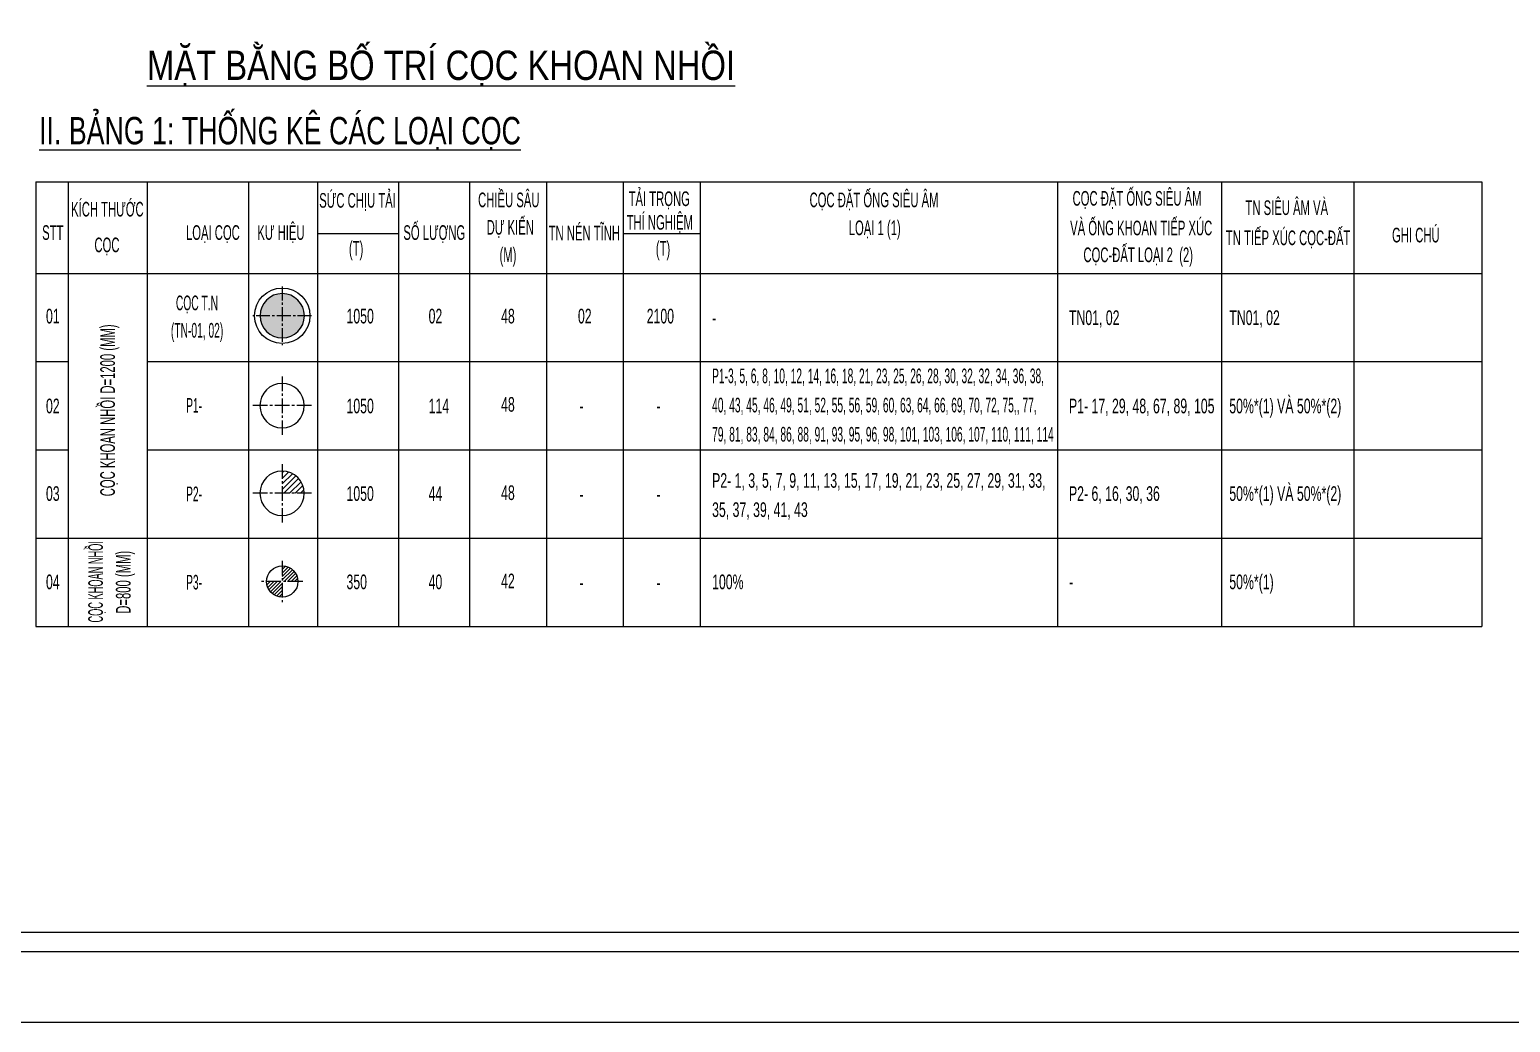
# Model space of a CAD drawing. Extents: x 1722770 to 1861370, y -244656 to -146763.
# Drawn here: x 1775361 to 1813230, y -244656 to -219270 of the extents above; entities that cross this region are included whole.
import ezdxf
from ezdxf.enums import TextEntityAlignment as Align

# ---------------------------------------------------------------- set-up
doc = ezdxf.new("R2010")
doc.units = 0
doc.header["$LTSCALE"] = 1000
doc.header["$MEASUREMENT"] = 0
doc.linetypes.add('CENTER2', pattern=[1.125, 0.75, -0.125, 0.125, -0.125])
doc.linetypes.add('HIDDEN', pattern=[0.375, 0.25, -0.125])
doc.layers.get('0').update_dxf_attribs({"linetype": 'CONTINUOUS'})
doc.layers.get('Defpoints').update_dxf_attribs({"linetype": 'CONTINUOUS'})
for name, color, linetype in [('CDC-KHUNGTEN', 7, 'CONTINUOUS'), ('CDC.01.AXIS', 160, 'CENTER2'), ('CDC.02.DIM', 1, 'CONTINUOUS'), ('CDC.03.BORDER', 3, 'CONTINUOUS'), ('CDC.04.HIDDEN', 8, 'HIDDEN'), ('CDC.06.TEXT', 2, 'CONTINUOUS'), ('CDC.10.HATCH', 9, 'CONTINUOUS'), ('CDC.12.PILE', 7, 'CONTINUOUS')]:
    doc.layers.add(name, color=color, linetype=linetype)
doc.styles.add('ARIAL', font='arial.ttf', dxfattribs={"width": 0.6})

# ---------------------------------------------------------------- blocks, each defined once
blk = doc.blocks.new('B1200')
at = {"layer": 'CDC.01.AXIS', "ltscale": 0.5}
for p, q in [((1944564, 246097), (1944564, 244513)), ((1943772, 245305), (1945356, 245305))]:
    blk.add_line(p, q, dxfattribs=at)
at = {"layer": 'CDC.03.BORDER'}
blk.add_circle((1944564, 245305), 600, dxfattribs=at)
blk = doc.blocks.new('d800')
at = {"layer": 'CDC.10.HATCH'}
h = blk.add_hatch(dxfattribs=at)
h.set_pattern_fill('ANSI31', color=256, scale=500, style=0)
h.paths.add_polyline_path([(1776664, -80984), (1776664, -81384), (1777064, -81384, 0.414214)])
h.paths.add_polyline_path([(1776664, -81384), (1776264, -81384, 0.414214), (1776664, -81784)])
at = {"layer": 'CDC.01.AXIS', "ltscale": 0.5}
for p, q in [((1776664, -80856), (1776664, -81912)), ((1777192, -81384), (1776136, -81384))]:
    blk.add_line(p, q, dxfattribs=at)
at = {"layer": 'CDC.03.BORDER'}
blk.add_circle((1776664, -81384), 400, dxfattribs=at)
blk = doc.blocks.new('KHUNG A1')
at = {"layer": 'CDC-KHUNGTEN'}
blk.add_lwpolyline([(10366.22, 712.17), (10366.22, 1278.17), (9655.22, 1278.17), (9655.22, 712.17)], close=True, dxfattribs=at)
at = {"layer": 'CDC.10.HATCH', "color": 8}
blk.add_lwpolyline([(9652.22, 709.17), (10447.22, 709.17), (10447.22, 1281.17), (9652.22, 1281.17)], close=True, dxfattribs=at)
at = {"layer": 'Defpoints', "color": 1}
blk.add_lwpolyline([(9617.22, 698.17), (9617.22, 1292.17), (10458.22, 1292.17), (10458.22, 698.17), (9617.22, 698.17)], close=True, dxfattribs=at)

msp = doc.modelspace()

# ---------------------------------------------------------------- hatches: boundary and pattern name
at = {"layer": 'CDC.06.TEXT'}
h = msp.add_hatch(dxfattribs=at)
h.set_pattern_fill('ANSI31', color=256, scale=0.9, style=0)
h.set_pattern_definition([(45, (123709.87123, 22648.79927), (-0.0795495128835, 0.0795495128835), [])])
edge = h.paths.add_edge_path()
edge.add_ellipse((1781821.8, -226587.3), major_axis=(-567, 0.2), ratio=1, start_angle=270.01741, end_angle=360.01741)
edge.add_line((1781254.8, -226587.3), (1781821.8, -226587.3))
edge.add_line((1781821.8, -226587.3), (1781821.8, -226020.3))
edge = h.paths.add_edge_path()
edge.add_ellipse((1781821.8, -226587.3), major_axis=(-567, 0.2), ratio=1, start_angle=90.01741, end_angle=180.01741)
edge.add_line((1782388.8, -226587.3), (1781821.8, -226587.3))
edge.add_line((1781821.8, -226587.3), (1781821.8, -227154.3))
edge = h.paths.add_edge_path()
edge.add_line((1781821.8, -226587.3), (1781254.8, -226587.3))
edge.add_ellipse((1781821.8, -226587.3), major_axis=(-567, 0.2), ratio=1, start_angle=0.01741, end_angle=90.01741)
edge.add_line((1781821.8, -227154.3), (1781821.8, -226587.3))
edge = h.paths.add_edge_path()
edge.add_ellipse((1781821.8, -226587.3), major_axis=(-567, 0.2), ratio=1, start_angle=180.01741, end_angle=270.01741)
edge.add_line((1781821.8, -226020.3), (1781821.8, -226587.3))
edge.add_line((1781821.8, -226587.3), (1782388.8, -226587.3))
at = {"layer": 'CDC.10.HATCH'}
h = msp.add_hatch(dxfattribs=at)
h.set_pattern_fill('ANSI31', color=256, scale=800, style=0)
h.set_pattern_definition([(45, (27722.05, -54162.49), (-70.710678, 70.710678), [])])
h.paths.add_polyline_path([(1782383.9, -231127.3), (1782383.8, -231117.7), (1782383.6, -231108.1), (1782383.2, -231098.6), (1782382.6, -231089), (1782381.9, -231079.5), (1782381, -231069.9), (1782379.9, -231060.4), (1782378.7, -231050.9), (1782377.3, -231041.4), (1782375.8, -231032), (1782374.1, -231022.5), (1782372.3, -231013.1), (1782370.3, -231003.8), (1782368.1, -230994.5), (1782365.8, -230985.2), (1782363.3, -230975.9), (1782360.7, -230966.7), (1782357.9, -230957.5), (1782354.9, -230948.4), (1782351.8, -230939.4), (1782348.6, -230930.4), (1782345.2, -230921.4), (1782341.6, -230912.5), (1782337.9, -230903.7), (1782334.1, -230894.9), (1782330.1, -230886.2), (1782325.9, -230877.6), (1782321.7, -230869), (1782317.2, -230860.5), (1782312.6, -230852.1), (1782307.9, -230843.8), (1782303.1, -230835.5), (1782298.1, -230827.4), (1782292.9, -230819.3), (1782287.7, -230811.3), (1782282.3, -230803.4), (1782276.7, -230795.6), (1782271.1, -230787.8), (1782265.3, -230780.2), (1782259.3, -230772.7), (1782253.3, -230765.3), (1782247.1, -230758), (1782240.8, -230750.7), (1782234.4, -230743.6), (1782227.8, -230736.6), (1782221.2, -230729.8), (1782214.4, -230723), (1782207.5, -230716.3), (1782200.5, -230709.8), (1782193.4, -230703.4), (1782186.2, -230697.1), (1782178.9, -230690.9), (1782171.5, -230684.8), (1782164, -230678.9), (1782156.3, -230673.1), (1782148.6, -230667.4), (1782140.8, -230661.9), (1782132.9, -230656.5), (1782124.9, -230651.2), (1782116.8, -230646.1), (1782108.6, -230641.1), (1782100.4, -230636.2), (1782092.1, -230631.5), (1782083.6, -230627), (1782075.2, -230622.5), (1782066.6, -230618.2), (1782058, -230614.1), (1782049.3, -230610.1), (1782040.5, -230606.2), (1782031.7, -230602.5), (1782022.8, -230599), (1782013.8, -230595.6), (1782004.8, -230592.3), (1781995.7, -230589.2), (1781986.6, -230586.3), (1781977.5, -230583.5), (1781968.3, -230580.9), (1781959, -230578.4), (1781949.7, -230576.1), (1781940.4, -230573.9), (1781931, -230571.9), (1781921.6, -230570), (1781912.2, -230568.4), (1781902.7, -230566.8), (1781893.3, -230565.5), (1781883.8, -230564.2), (1781874.3, -230563.2), (1781864.7, -230562.3), (1781855.2, -230561.6), (1781845.6, -230561), (1781836, -230560.6), (1781826.5, -230560.4), (1781821.8, -230560.3), (1781821.8, -231127.3)])

# ---------------------------------------------------------------- linework, layer by layer
at = {"layer": 'CDC.01.AXIS', "ltscale": 0.5}
for p, q in [((1781821.8, -228137.5), (1781821.8, -229634.4)), ((1782570.2, -228886), (1781073.3, -228886)), ((1781821.8, -230378.8), (1781821.8, -231875.7)), ((1782570.2, -231127.3), (1781073.3, -231127.3))]:
    msp.add_line(p, q, dxfattribs=at)
at = {"layer": 'CDC.02.DIM'}
msp.add_circle((1781821.8, -226587.3), 708.8, dxfattribs=at)
at = {"layer": 'CDC.03.BORDER'}
for p, q in [((1775515.8, -223164.7), (1812503.7, -223164.7)), ((1775515.8, -223164.7), (1775515.8, -234533.7)), ((1812503.7, -223164.7), (1812503.7, -234533.7)), ((1775515.8, -225502.7), (1812503.7, -225502.7)), ((1775515.8, -234533.7), (1812503.7, -234533.7))]:
    msp.add_line(p, q, dxfattribs=at)
at = {"layer": 'CDC.03.BORDER', "extrusion": (0, 0, -1)}
for centre in [(1781816.9, -228886), (1781816.9, -231127.3)]:
    msp.add_ellipse(centre, major_axis=(567, 0.1), ratio=1, start_param=3.1418405, end_param=9.4250258, dxfattribs=at)
at = {"layer": 'CDC.10.HATCH'}
for p, q in [((1776344.2, -223164.7), (1776344.2, -234533.7)), ((1776344.2, -223164.7), (1776344.2, -234533.7)), ((1778363.9, -223164.7), (1778363.9, -234533.7)), ((1780956.7, -223164.7), (1780956.7, -234533.7)), ((1782720.9, -223164.7), (1782720.9, -234533.7)), ((1784796, -223164.7), (1784796, -234533.7)), ((1786612.3, -223164.7), (1786612.3, -234533.7)), ((1788577.4, -223164.7), (1788577.4, -234533.7)), ((1788577.4, -223164.7), (1788577.4, -234533.7)), ((1790542.5, -223164.7), (1790542.5, -234533.7)), ((1792507.6, -223164.7), (1792507.6, -234533.7)), ((1801646.5, -223164.7), (1801646.5, -234533.7)), ((1805842.8, -223164.7), (1805842.8, -234533.7)), ((1809230.2, -223164.7), (1809230.2, -234533.7)), ((1782720.9, -224482), (1784796, -224482)), ((1790542.5, -224482), (1792507.6, -224482)), ((1775515.8, -227760.5), (1776344.2, -227760.5)), ((1778363.9, -227760.5), (1812503.7, -227760.5)), ((1775515.8, -230018.2), (1776344.2, -230018.2)), ((1778363.9, -230018.2), (1812503.7, -230018.2)), ((1775515.8, -232275.9), (1812503.7, -232275.9))]:
    msp.add_line(p, q, dxfattribs=at)

# ---------------------------------------------------------------- block references
at = {"xscale": 164.8038049160174, "yscale": 164.8038049160174, "zscale": 164.8038049160174}
msp.add_blockref('KHUNG A1', (137815, -359717.7), dxfattribs=at)
at = {"layer": 'CDC.04.HIDDEN'}
msp.add_blockref('d800', (5158.1, -152000.6), dxfattribs=at)
at = {"layer": 'CDC.12.PILE', "extrusion": (0, 0, -1), "xscale": 0.9450000002398156, "yscale": 0.9450000002398156, "zscale": -0.9449999999999998}
msp.add_blockref('B1200', (-3619434.9, -458400.2), dxfattribs=at)

# ---------------------------------------------------------------- texts
at = {"layer": 'CDC.06.TEXT', "style": 'ARIAL', "width": 0.8}
msp.add_text('%%UMẶT BẰNG BỐ TRÍ CỌC KHOAN NHỒI', height=750, dxfattribs=at).set_placement((1785882.4, -220182.6), align=Align.MIDDLE_CENTER)
at = {"layer": 'CDC.06.TEXT', "style": 'ARIAL'}
for s, width, p in [('SỨC CHỊU TẢI', 0.55, (1782767.2, -223824.2, 0)), ('CHIỀU SÂU', 0.55, (1786830.7, -223811.6, 0)), ('TẢI TRỌNG', 0.55, (1790679, -223782.3, 0)), ('CỌC ĐẶT ỐNG SIÊU ÂM', 0.55, (1795306.8, -223811.6, 0)), ('CỌC ĐẶT ỐNG SIÊU ÂM', 0.55, (1802033, -223772.7, 0)), ('KÍCH THƯỚC', 0.55, (1776423.1, -224049.5, 0)), ('TN SIÊU ÂM VÀ ', 0.55, (1806455.4, -224011.2, 0)), ('KƯ HIỆU', 0.55, (1781185.3, -224647.3, 0)), ('SỐ LƯỢNG', 0.55, (1784918.7, -224647.3, 0)), ('DỰ KIẾN', 0.55, (1787049.4, -224513.2, 0)), ('THÍ NGHIỆM', 0.55, (1790628.6, -224385.9, 0)), ('LOẠI 1 (1)', 0.55, (1796308.7, -224526, 0)), ('VÀ ỐNG KHOAN TIẾP XÚC', 0.55, (1801971.3, -224530.2, 0)), ('STT', 0.55, (1775682.1, -224647.3, 0)), ('LOẠI CỌC', 0.55, (1779360, -224647.3, 0)), ('TN NÉN TĨNH', 0.55, (1788635.6, -224662.2, 0)), ('TN TIẾP XÚC CỌC-ĐẤT', 0.55, (1805953.4, -224781.9, 0)), ('GHI CHÚ', 0.55, (1810203.7, -224711.8, 0)), ('CỌC', 0.55, (1777018.9, -224963.3, 0)), ('(T)', 0.55, (1783527.1, -225053.7, 0)), ('(M)', 0.55, (1787378.7, -225216.8, 0)), ('(T)', 0.55, (1791375.9, -225053.7, 0)), ('CỌC-ĐẤT LOẠI 2  (2)', 0.55, (1802311.3, -225216.8, 0)), ('CỌC T.N', 0.5, (1779102.5, -226446.3)), ('01', 0.6, (1775779.2, -226783.3, 0)), ('1050', 0.6, (1783464.8, -226783.3, 0)), ('02', 0.6, (1785564.5, -226783.3, 0)), ('48', 0.6, (1787418.8, -226783.3, 0)), ('02', 0.6, (1789383.9, -226783.3, 0)), ('2100', 0.6, (1791142, -226783.3, 0)), ('TN01, 02', 0.6, (1801940.9, -226824.2, 0)), ('TN01, 02', 0.6, (1806041.4, -226824.2, 0)), ('(TN-01, 02)', 0.5, (1778974.5, -227147.2)), ('-', 0.6, (1792814.5, -226824.2, 0)), ('P1-3, 5, 6, 8, 10, 12, 14, 16, 18, 21, 23, 25, 26, 28, 30, 32, 32, 34, 36, 38,', 0.5, (1792814.5, -228311.9, 0)), ('02', 0.6, (1775779.2, -229081.9, 0)), ('P1-', 0.5, (1779362.7, -229066.2, 0)), ('1050', 0.6, (1783464.8, -229081.9, 0)), ('114', 0.6, (1785564.5, -229081.9, 0)), ('48', 0.6, (1787418.8, -229041.1, 0)), ('40, 43, 45, 46, 49, 51, 52, 55, 56, 59, 60, 63, 64, 66, 69, 70, 72, 75,, 77,', 0.5, (1792814.5, -229058.4, 0)), ('P1- 17, 29, 48, 67, 89, 105', 0.6, (1801940.9, -229081.9, 0)), ('50%%%*(1) VÀ 50%%%*(2)', 0.6, (1806041.4, -229081.9, 0)), ('-', 0.6, (1789422.5, -229081.9, 0)), ('-', 0.6, (1791387.6, -229081.9, 0)), ('79, 81, 83, 84, 86, 88, 91, 93, 95, 96, 98, 101, 103, 106, 107, 110, 111, 114', 0.5, (1792814.5, -229805, 0)), ('P2- 1, 3, 5, 7, 9, 11, 13, 15, 17, 19, 21, 23, 25, 27, 29, 31, 33, ', 0.6, (1792814.5, -230986.5, 0)), ('03', 0.6, (1775779.2, -231321.6, 0)), ('P2-', 0.5, (1779362.7, -231329.6, 0)), ('1050', 0.6, (1783464.8, -231321.6, 0)), ('44', 0.6, (1785564.5, -231321.6, 0)), ('48', 0.6, (1787418.8, -231298.8, 0)), ('P2- 6, 16, 30, 36', 0.6, (1801940.9, -231321.6, 0)), ('50%%%*(1) VÀ 50%%%*(2)', 0.6, (1806041.4, -231321.6, 0)), ('-', 0.6, (1789422.5, -231339.7, 0)), ('-', 0.6, (1791387.6, -231339.7, 0)), ('35, 37, 39, 41, 43', 0.6, (1792814.5, -231733, 0)), ('04', 0.6, (1775779.2, -233579.3, 0)), ('P3-', 0.5, (1779362.7, -233587.3, 0)), ('350', 0.6, (1783464.8, -233579.3, 0)), ('40', 0.6, (1785564.5, -233579.3, 0)), ('42', 0.6, (1787418.8, -233556.5, 0)), ('100%%%', 0.6, (1792814.5, -233579.3, 0)), ('50%%%*(1)', 0.6, (1806041.4, -233579.3, 0)), ('-', 0.6, (1789422.5, -233597.4, 0)), ('-', 0.6, (1791387.6, -233597.4, 0)), ('-', 0.6, (1801940.9, -233579.3, 0))]:
    msp.add_text(s, height=375, dxfattribs=dict(at, width=width)).set_placement(p)
for s, width, p in [('CỌC KHOAN NHỒI D=1200 (MM)', 0.55, (1777542.6, -231203, 0)), ('CỌC KHOAN NHỒI', 0.45, (1777235.8, -234431, 0)), ('D=800 (MM)', 0.55, (1777943.6, -234206.6, 0))]:
    msp.add_text(s, height=375, rotation=90, dxfattribs=dict(at, width=width)).set_placement(p)
at = {"layer": 'CDC.06.TEXT', "insert": (1775602.8, -221504.2), "char_height": 700, "width": 15076.058, "attachment_point": 1, "line_spacing_factor": 0.938532}
msp.add_mtext('{\\fArial|b0|i0|c0|p34;\\W0.7;\\LII. BẢNG 1: THỐNG KÊ CÁC LOẠI CỌC}', dxfattribs=at)

doc.saveas('drawing.dxf')
